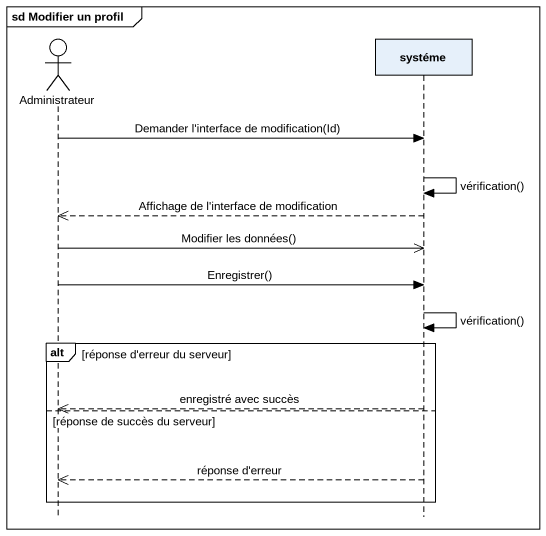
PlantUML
@startuml
mainframe sd Modifier un profil
hide footbox
actor Administrateur
participant systéme

Administrateur -> systéme : Demander l'interface de modification(Id)
systéme -> systéme : vérification()
systéme -->> Administrateur : Affichage de l'interface de modification
Administrateur ->> systéme : Modifier les données()
Administrateur -> systéme : Enregistrer()
systéme -> systéme : vérification()
alt réponse d'erreur du serveur
  systéme -->> Administrateur : enregistré avec succès
else réponse de succès du serveur
  systéme -->> Administrateur : réponse d'erreur
end
@enduml
